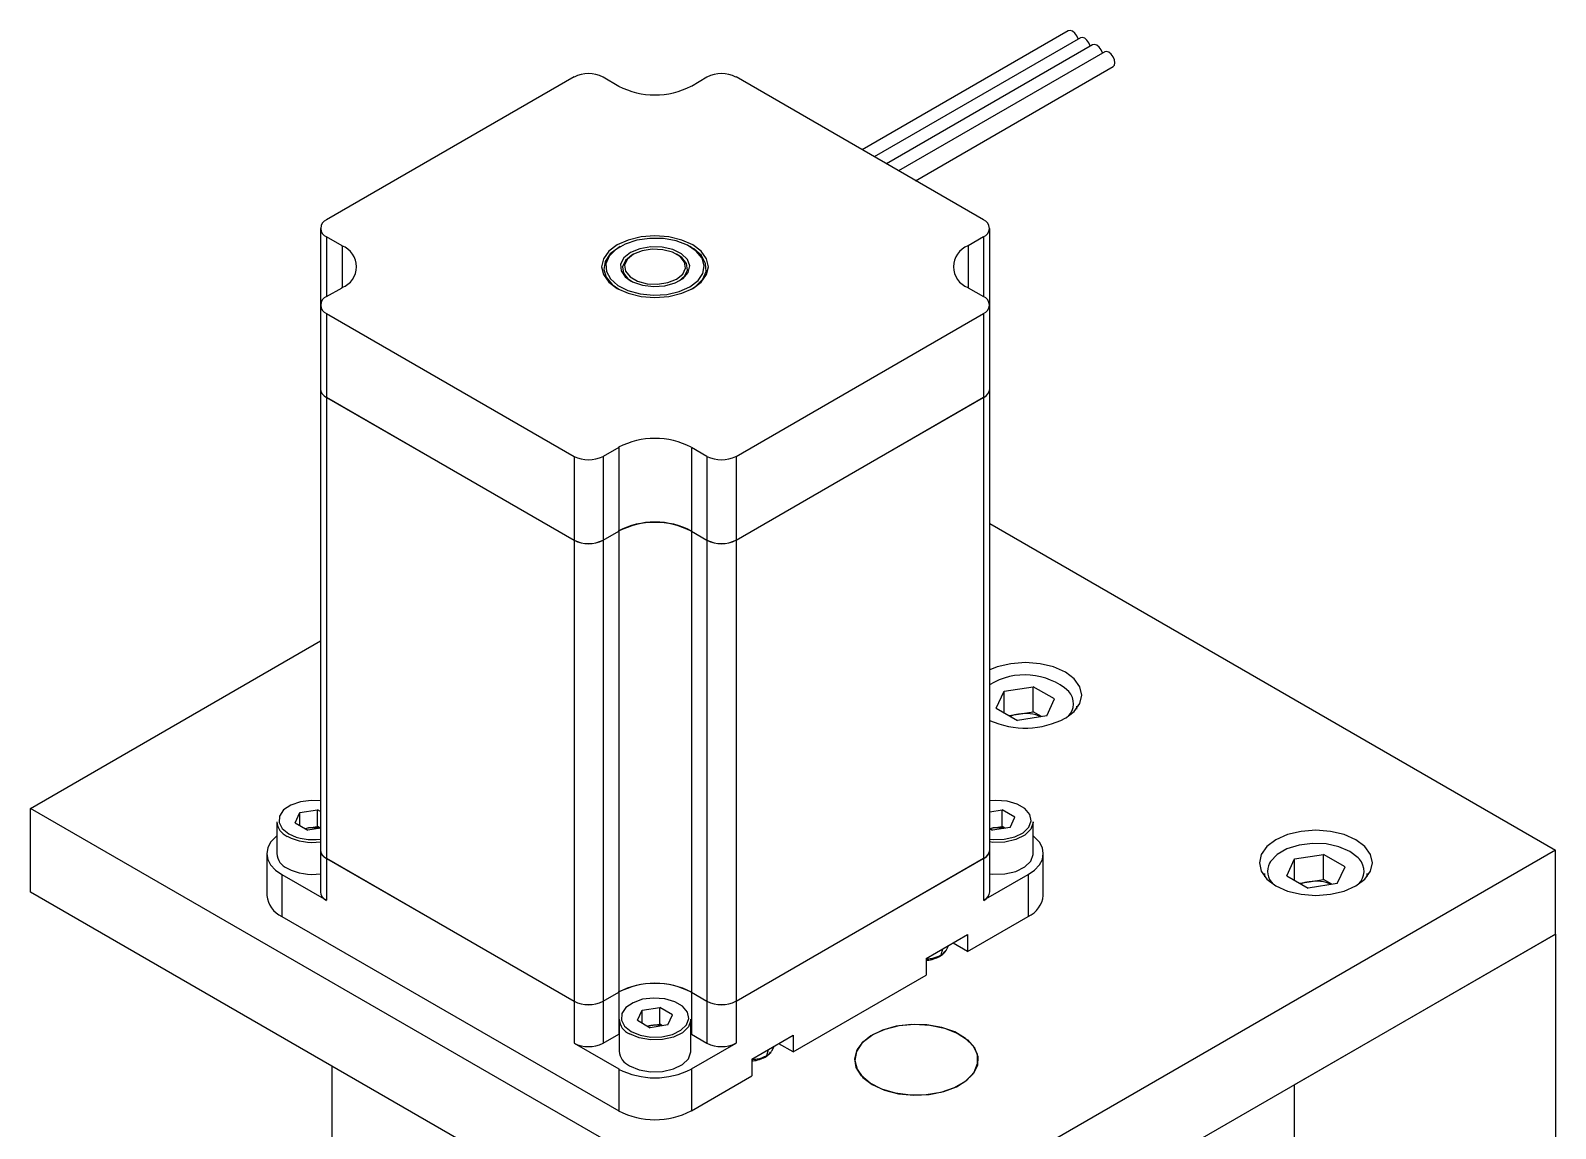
# Model space of a CAD drawing. Header units: millimetres. Extents: x -190 to 12889, y -227 to 3957.
# Drawn here: x 2786.7 to 2935.1, y 2077.3 to 2184.2 of the extents above; entities that cross this region are included whole.
import ezdxf

# ---------------------------------------------------------------- set-up
doc = ezdxf.new("R2010")
doc.units = ezdxf.units.MM
doc.header["$LTSCALE"] = 0.7
doc.layers.get('0').update_dxf_attribs({"color": 255})

# ---------------------------------------------------------------- blocks, each defined once
blk = doc.blocks.new('z')
at = {"color": 0}
for p, q in [((2676.25, 2551.53), (2656.18, 2539.94)), ((2677.43, 2550.85), (2657.36, 2539.26)), ((2678.62, 2550.17), (2658.54, 2538.58)), ((2679.8, 2549.49), (2659.72, 2537.9)), ((2628.13, 2547.04), (2604.02, 2533.12)), ((2630.96, 2547.04), (2632.48, 2546.16)), ((2639.55, 2546.16), (2641.07, 2547.04)), ((2668.01, 2533.12), (2643.9, 2547.04)), ((2661.38, 2536.94), (2680.63, 2548.05)), ((2603.43, 2532.3), (2603.43, 2524.83)), ((2668.6, 2524.83), (2668.6, 2532.3)), ((2605.54, 2530.61), (2604.02, 2531.48)), ((2604.02, 2531.48), (2604.02, 2525.65)), ((2605.54, 2530.61), (2605.54, 2526.52)), ((2632.62, 2530.52), (2632.48, 2530.44)), ((2639.55, 2530.44), (2639.41, 2530.52)), ((2668.01, 2531.48), (2666.49, 2530.61)), ((2666.49, 2530.61), (2666.49, 2526.52)), ((2668.01, 2531.48), (2668.01, 2525.65)), ((2633.91, 2529.78), (2633.77, 2529.7)), ((2638.26, 2529.7), (2638.12, 2529.78)), ((2604.02, 2525.65), (2605.54, 2526.52)), ((2666.49, 2526.52), (2668.01, 2525.65)), ((2603.43, 2524.83), (2603.43, 2516.66)), ((2668.6, 2516.66), (2668.6, 2524.83)), ((2604.02, 2524.01), (2628.13, 2510.09)), ((2604.02, 2524.01), (2604.02, 2515.85)), ((2643.9, 2510.09), (2668.01, 2524.01)), ((2668.01, 2524.01), (2668.01, 2515.85)), ((2603.43, 2516.66), (2603.43, 2471.76)), ((2603.43, 2516.66), (2603.43, 2516.66)), ((2604.02, 2515.85), (2628.13, 2501.93)), ((2604.02, 2515.84), (2628.13, 2501.92)), ((2604.02, 2515.84), (2604.02, 2470.95)), ((2643.9, 2501.93), (2668.01, 2515.85)), ((2643.9, 2501.92), (2668.01, 2515.84)), ((2668.01, 2515.84), (2668.01, 2470.95)), ((2668.6, 2471.76), (2668.6, 2516.66)), ((2668.6, 2516.66), (2668.6, 2516.66)), ((2628.13, 2510.09), (2628.13, 2501.93)), ((2632.48, 2510.97), (2630.96, 2510.09)), ((2630.96, 2510.09), (2630.96, 2501.93)), ((2632.48, 2510.97), (2632.48, 2502.81)), ((2641.07, 2510.09), (2639.55, 2510.97)), ((2639.55, 2510.97), (2639.55, 2502.81)), ((2641.07, 2510.09), (2641.07, 2501.93)), ((2643.9, 2510.09), (2643.9, 2501.93)), ((2630.96, 2501.93), (2632.48, 2502.81)), ((2630.96, 2501.92), (2632.48, 2502.8)), ((2632.48, 2502.8), (2632.48, 2457.9)), ((2639.55, 2502.81), (2641.07, 2501.93)), ((2639.55, 2502.8), (2641.07, 2501.92)), ((2639.55, 2502.8), (2639.55, 2457.9)), ((2628.13, 2501.92), (2628.13, 2457.03)), ((2630.96, 2501.92), (2630.96, 2457.03)), ((2641.07, 2501.92), (2641.07, 2457.03)), ((2643.9, 2501.92), (2643.9, 2457.03)), ((2598.2, 2471.41), (2598.2, 2467.32)), ((2603.43, 2471.75), (2603.43, 2467.67)), ((2604.02, 2470.95), (2628.13, 2457.03)), ((2604.02, 2470.94), (2628.13, 2457.02)), ((2604.02, 2470.94), (2604.02, 2466.86)), ((2643.9, 2457.03), (2668.01, 2470.95)), ((2643.9, 2457.02), (2668.01, 2470.94)), ((2668.01, 2470.94), (2668.01, 2466.86)), ((2668.6, 2467.67), (2668.6, 2471.75)), ((2673.82, 2467.32), (2673.82, 2471.41)), ((2599.67, 2469.37), (2599.67, 2465.28)), ((2599.67, 2469.37), (2604.02, 2466.86)), ((2668.01, 2466.86), (2672.36, 2469.37)), ((2672.36, 2469.37), (2672.36, 2465.28)), ((2599.67, 2465.28), (2632.48, 2446.34)), ((2666.45, 2461.87), (2672.36, 2465.28)), ((2662.42, 2461.18), (2666.45, 2463.51)), ((2666.45, 2463.51), (2666.45, 2461.87)), ((2663.99, 2462.09), (2663.83, 2461.51)), ((2664.36, 2461.98), (2664.59, 2462.43)), ((2666.45, 2461.87), (2665.04, 2462.69)), ((2662.42, 2461.18), (2662.42, 2459.55)), ((2649.48, 2452.08), (2662.42, 2459.55)), ((2630.96, 2457.03), (2632.48, 2457.9)), ((2630.96, 2457.02), (2632.48, 2457.9)), ((2632.48, 2457.9), (2632.48, 2453.81)), ((2639.55, 2457.9), (2641.07, 2457.03)), ((2639.55, 2457.9), (2641.07, 2457.02)), ((2639.55, 2457.9), (2639.55, 2453.81)), ((2628.13, 2457.02), (2628.13, 2452.94)), ((2630.96, 2457.02), (2630.96, 2452.94)), ((2641.07, 2457.02), (2641.07, 2452.94)), ((2643.9, 2457.02), (2643.9, 2452.94)), ((2630.96, 2452.94), (2632.48, 2453.81)), ((2639.55, 2453.81), (2641.07, 2452.94)), ((2645.45, 2451.38), (2649.48, 2453.71)), ((2649.48, 2453.71), (2649.48, 2452.08)), ((2628.13, 2452.94), (2632.48, 2450.43)), ((2639.55, 2450.43), (2643.9, 2452.94)), ((2647.02, 2452.29), (2646.86, 2451.71)), ((2647.39, 2452.18), (2647.61, 2452.63)), ((2649.48, 2452.08), (2648.07, 2452.89)), ((2632.48, 2450.43), (2632.48, 2446.34)), ((2639.55, 2450.43), (2639.55, 2446.34)), ((2645.45, 2451.38), (2645.45, 2449.75)), ((2639.55, 2446.34), (2645.45, 2449.75))]:
    blk.add_line(p, q, dxfattribs=at)
at = {"color": 30}
for p, q in [((2668.6, 2503.54), (2723.69, 2471.73)), ((2575.2, 2475.81), (2603.43, 2492.11)), ((2652.98, 2430.91), (2575.2, 2475.81)), ((2575.2, 2467.65), (2575.2, 2475.81)), ((2723.69, 2471.73), (2652.98, 2430.91)), ((2723.69, 2463.57), (2723.69, 2471.73)), ((2652.98, 2422.75), (2575.2, 2467.65)), ((2723.69, 2463.57), (2652.98, 2422.75)), ((2723.69, 2463.57), (2723.69, 2316.59)), ((2698.24, 2448.87), (2698.24, 2301.89))]:
    blk.add_line(p, q, dxfattribs=at)
for p, q in [((2670, 2487.22), (2672.84, 2487.66)), ((2674.91, 2486.46), (2672.84, 2487.66)), ((2672.84, 2485.21), (2672.84, 2487.66)), ((2669.24, 2485.58), (2670, 2487.22)), ((2670, 2485.14), (2670, 2487.22)), ((2674.15, 2484.82), (2674.91, 2486.46)), ((2677.08, 2485.77), (2677.05, 2485.48)), ((2677.08, 2485.51), (2677.08, 2485.77)), ((2669.24, 2485.58), (2671.32, 2484.38)), ((2670.51, 2484.85), (2671.42, 2484.99)), ((2674.15, 2484.82), (2671.32, 2484.38)), ((2671.42, 2484.99), (2672.84, 2485.21)), ((2673.64, 2484.74), (2672.84, 2485.21)), ((2600.97, 2474.41), (2601.43, 2475.4)), ((2601.43, 2475.4), (2603.14, 2475.66)), ((2601.43, 2474.14), (2601.43, 2475.4)), ((2603.43, 2475.49), (2603.14, 2475.66)), ((2603.14, 2474.03), (2603.14, 2475.66)), ((2668.6, 2475.47), (2669.81, 2475.66)), ((2671.06, 2474.94), (2669.81, 2475.66)), ((2669.81, 2474.03), (2669.81, 2475.66)), ((2599.18, 2474.51), (2599.18, 2471.41)), ((2600.97, 2474.41), (2602.22, 2473.68)), ((2601.95, 2473.84), (2602.28, 2473.9)), ((2602.28, 2473.9), (2603.14, 2474.03)), ((2603.42, 2473.87), (2603.14, 2474.03)), ((2668.61, 2473.84), (2668.95, 2473.9)), ((2670.6, 2473.95), (2668.89, 2473.68)), ((2668.95, 2473.9), (2669.81, 2474.03)), ((2670.08, 2473.87), (2669.81, 2474.03)), ((2670.6, 2473.95), (2671.06, 2474.94)), ((2672.85, 2471.41), (2672.85, 2474.51)), ((2603.43, 2473.87), (2602.22, 2473.68)), ((2668.6, 2473.85), (2668.89, 2473.68)), ((2698.28, 2470.89), (2701.12, 2471.33)), ((2703.2, 2470.13), (2701.12, 2471.33)), ((2701.12, 2468.88), (2701.12, 2471.33)), ((2695.36, 2469.45), (2695.36, 2469.19)), ((2695.39, 2469.15), (2695.36, 2469.45)), ((2697.53, 2469.25), (2698.28, 2470.89)), ((2698.28, 2468.81), (2698.28, 2470.89)), ((2702.44, 2468.49), (2703.2, 2470.13)), ((2705.36, 2469.45), (2705.33, 2469.15)), ((2705.36, 2469.19), (2705.36, 2469.45)), ((2697.53, 2469.25), (2699.6, 2468.05)), ((2698.8, 2468.52), (2699.7, 2468.66)), ((2702.44, 2468.49), (2699.6, 2468.05)), ((2699.7, 2468.66), (2701.12, 2468.88)), ((2701.92, 2468.41), (2701.12, 2468.88)), ((2698.24, 2448.87), (2723.69, 2463.57)), ((2634.3, 2455.17), (2634.76, 2456.15)), ((2634.76, 2456.15), (2636.47, 2456.42)), ((2634.76, 2454.9), (2634.76, 2456.15)), ((2637.73, 2455.7), (2636.47, 2456.42)), ((2636.47, 2454.79), (2636.47, 2456.42)), ((2632.51, 2455.27), (2632.51, 2452.16)), ((2634.3, 2455.17), (2635.55, 2454.44)), ((2635.28, 2454.6), (2635.62, 2454.65)), ((2637.27, 2454.71), (2635.55, 2454.44)), ((2635.62, 2454.65), (2636.47, 2454.79)), ((2636.75, 2454.63), (2636.47, 2454.79)), ((2637.27, 2454.71), (2637.73, 2455.7)), ((2639.51, 2452.16), (2639.51, 2455.27)), ((2604.56, 2450.7), (2604.56, 2418.66))]:
    blk.add_line(p, q)
at = {"color": 0, "flags": 128}
for points in [[(2677.22, 2550.73), (2677.21, 2550.76), (2677.08, 2551.05), (2676.89, 2551.31), (2676.67, 2551.49), (2676.44, 2551.57), (2676.25, 2551.53)], [(2678.4, 2550.05), (2678.39, 2550.08), (2678.26, 2550.37), (2678.07, 2550.63), (2677.85, 2550.81), (2677.62, 2550.89), (2677.43, 2550.85)], [(2679.58, 2549.36), (2679.57, 2549.4), (2679.45, 2549.69), (2679.26, 2549.95), (2679.03, 2550.13), (2678.81, 2550.21), (2678.62, 2550.17)], [(2680.8, 2548.43), (2680.75, 2548.71), (2680.63, 2549.01), (2680.44, 2549.26), (2680.21, 2549.45), (2679.99, 2549.52), (2679.8, 2549.49)], [(2680.63, 2548.05), (2680.63, 2548.05), (2680.75, 2548.2), (2680.8, 2548.43)], [(2632.34, 2530.69), (2631.51, 2530.07), (2630.99, 2529.34), (2630.81, 2528.56), (2630.99, 2527.79), (2631.51, 2527.06), (2632.34, 2526.44), (2633.41, 2525.97), (2634.67, 2525.67), (2636.01, 2525.56), (2637.36, 2525.67), (2638.61, 2525.97), (2639.69, 2526.44), (2640.52, 2527.06), (2641.04, 2527.79), (2641.21, 2528.56), (2641.04, 2529.34), (2640.52, 2530.07), (2639.69, 2530.69), (2638.61, 2531.16), (2637.36, 2531.46), (2636.01, 2531.57), (2634.67, 2531.46), (2633.41, 2531.16), (2632.34, 2530.69)], [(2632.48, 2530.44), (2631.66, 2529.82), (2631.16, 2529.08), (2631.02, 2528.3), (2631.25, 2527.53), (2631.83, 2526.82), (2632.48, 2526.36)], [(2639.41, 2526.61), (2640.2, 2527.21), (2640.68, 2527.91), (2640.81, 2528.66), (2640.59, 2529.4), (2640.03, 2530.08), (2639.17, 2530.65), (2638.08, 2531.07), (2636.83, 2531.3), (2635.52, 2531.32), (2634.25, 2531.14), (2633.11, 2530.77), (2632.19, 2530.24), (2631.55, 2529.58), (2631.24, 2528.85), (2631.28, 2528.09), (2631.68, 2527.37), (2632.4, 2526.74), (2633.38, 2526.25), (2634.56, 2525.92), (2635.85, 2525.8), (2637.15, 2525.87), (2638.37, 2526.15), (2639.41, 2526.61)], [(2633.63, 2529.94), (2632.98, 2529.42), (2632.66, 2528.81), (2632.71, 2528.16), (2633.11, 2527.57), (2633.83, 2527.08), (2634.79, 2526.75), (2635.87, 2526.62), (2636.98, 2526.7), (2637.97, 2526.98), (2638.76, 2527.43), (2639.25, 2528.01), (2639.39, 2528.65), (2639.16, 2529.27), (2638.59, 2529.82), (2637.74, 2530.24), (2636.71, 2530.47), (2635.6, 2530.5), (2634.53, 2530.32), (2633.63, 2529.94)], [(2639.55, 2526.36), (2640, 2526.66), (2640.67, 2527.34), (2640.99, 2528.11), (2640.94, 2528.89), (2640.53, 2529.64), (2639.78, 2530.3), (2639.55, 2530.44)], [(2633.77, 2529.7), (2633.14, 2529.18), (2632.85, 2528.56), (2632.95, 2527.93), (2633.41, 2527.35), (2633.7, 2527.15)], [(2638.12, 2527.35), (2638.71, 2527.84), (2638.98, 2528.42), (2638.89, 2529.01), (2638.45, 2529.55), (2637.72, 2529.97), (2636.78, 2530.22), (2635.75, 2530.28), (2634.76, 2530.12), (2633.91, 2529.78), (2633.32, 2529.29), (2633.05, 2528.71), (2633.14, 2528.12), (2633.58, 2527.58), (2634.31, 2527.16), (2635.24, 2526.91), (2636.27, 2526.85), (2637.27, 2527.01), (2638.12, 2527.35)], [(2638.33, 2527.15), (2638.89, 2527.63), (2639.18, 2528.24), (2639.08, 2528.88), (2638.61, 2529.45), (2638.26, 2529.7)], [(2599.18, 2473.12), (2599.05, 2473.01), (2598.58, 2472.51), (2598.3, 2471.97), (2598.2, 2471.41), (2598.3, 2470.84), (2598.58, 2470.3), (2599.05, 2469.8), (2599.67, 2469.37)], [(2672.36, 2469.37), (2672.98, 2469.8), (2673.44, 2470.3), (2673.73, 2470.84), (2673.82, 2471.41), (2673.73, 2471.97), (2673.44, 2472.51), (2672.98, 2473.01), (2672.85, 2473.12)]]:
    blk.add_lwpolyline(points, dxfattribs=at)
at = {"color": 30, "flags": 128}
for points in [[(2675.97, 2484.59), (2676.84, 2485.25), (2677.39, 2486.01), (2677.58, 2486.84), (2677.39, 2487.66), (2676.84, 2488.42), (2675.97, 2489.08), (2674.83, 2489.59), (2673.5, 2489.9), (2672.08, 2490.01), (2670.65, 2489.9), (2669.33, 2489.59), (2668.6, 2489.29)], [(2704.25, 2468.26), (2705.12, 2468.92), (2705.67, 2469.69), (2705.86, 2470.51), (2705.67, 2471.33), (2705.12, 2472.1), (2704.25, 2472.75), (2703.11, 2473.26), (2701.78, 2473.57), (2700.36, 2473.68), (2698.94, 2473.57), (2697.61, 2473.26), (2696.47, 2472.75), (2695.6, 2472.1), (2695.05, 2471.33), (2694.86, 2470.51), (2695.05, 2469.69), (2695.6, 2468.92), (2696.47, 2468.26), (2697.61, 2467.76), (2698.94, 2467.44), (2700.36, 2467.33), (2701.78, 2467.44), (2703.11, 2467.76), (2704.25, 2468.26)]]:
    blk.add_lwpolyline(points, dxfattribs=at)
at = {"flags": 128}
for points in [[(2603.43, 2476.53), (2602.54, 2476.58), (2601.48, 2476.45), (2600.55, 2476.13), (2599.85, 2475.65), (2599.45, 2475.06), (2599.41, 2474.44), (2599.72, 2473.84), (2600.35, 2473.33)], [(2668.6, 2472.82), (2668.94, 2472.78), (2670.02, 2472.81), (2671.04, 2473.04), (2671.86, 2473.44), (2672.42, 2473.98), (2672.64, 2474.59), (2672.51, 2475.22), (2672.03, 2475.78), (2671.26, 2476.22), (2670.29, 2476.5), (2669.21, 2476.58), (2668.6, 2476.53)], [(2602.28, 2473.9), (2602.09, 2473.86), (2601.97, 2473.83)], [(2672.85, 2474.51), (2672.84, 2474.43), (2672.61, 2473.78), (2672.02, 2473.2), (2671.14, 2472.77), (2670.06, 2472.53), (2668.91, 2472.5), (2668.6, 2472.54)], [(2668.95, 2473.9), (2668.76, 2473.86), (2668.64, 2473.83)], [(2668.6, 2469.43), (2668.91, 2469.4), (2670.06, 2469.43), (2671.14, 2469.67), (2672.02, 2470.1), (2672.61, 2470.67), (2672.84, 2471.32), (2672.85, 2471.41)], [(2704.6, 2470.87), (2704.49, 2470.99), (2703.68, 2471.61), (2702.61, 2472.07), (2701.36, 2472.34), (2700.03, 2472.4), (2698.72, 2472.23), (2697.54, 2471.86), (2696.6, 2471.32), (2695.96, 2470.64), (2695.86, 2470.46)], [(2633.68, 2454.08), (2634.56, 2453.72), (2635.61, 2453.54), (2636.69, 2453.57), (2637.7, 2453.79), (2638.53, 2454.2), (2639.09, 2454.74), (2639.31, 2455.35), (2639.18, 2455.97), (2638.7, 2456.54), (2637.93, 2456.98), (2636.96, 2457.26), (2635.88, 2457.33), (2634.81, 2457.21), (2633.88, 2456.88), (2633.18, 2456.41), (2632.78, 2455.82), (2632.74, 2455.19), (2633.05, 2454.59), (2633.68, 2454.08)], [(2639.51, 2455.27), (2639.51, 2455.18), (2639.27, 2454.53), (2638.68, 2453.96), (2637.81, 2453.53), (2636.73, 2453.29), (2635.58, 2453.26), (2634.48, 2453.45), (2633.54, 2453.84)], [(2635.62, 2454.65), (2635.43, 2454.62), (2635.31, 2454.58)], [(2657.23, 2453.77), (2658.42, 2454.3), (2659.8, 2454.65), (2661.28, 2454.78), (2662.78, 2454.7), (2664.19, 2454.41), (2665.44, 2453.92), (2666.43, 2453.27), (2667.11, 2452.5), (2667.44, 2451.65), (2667.4, 2450.78), (2666.98, 2449.95), (2666.21, 2449.2), (2665.15, 2448.59), (2663.85, 2448.14), (2662.41, 2447.9), (2660.9, 2447.87), (2659.44, 2448.06), (2658.1, 2448.46), (2656.97, 2449.03), (2656.12, 2449.75), (2655.61, 2450.57), (2655.47, 2451.43), (2655.71, 2452.29), (2656.31, 2453.09), (2657.23, 2453.77)], [(2658.16, 2454.21), (2657.02, 2453.65), (2656.16, 2452.94), (2655.63, 2452.12), (2655.47, 2451.26), (2655.69, 2450.4), (2656.26, 2449.6), (2657.17, 2448.91), (2658.35, 2448.37), (2659.72, 2448.01), (2661.2, 2447.86), (2662.7, 2447.93), (2664.12, 2448.22), (2665.38, 2448.69), (2666.39, 2449.34), (2667.09, 2450.11), (2667.43, 2450.95), (2667.41, 2451.82), (2667.01, 2452.65), (2666.26, 2453.41), (2665.21, 2454.03), (2663.93, 2454.48), (2662.49, 2454.74), (2660.99, 2454.77), (2659.51, 2454.6), (2658.16, 2454.21)], [(2633.54, 2450.74), (2634.48, 2450.35), (2635.58, 2450.16), (2636.73, 2450.19), (2637.81, 2450.43), (2638.68, 2450.86), (2639.27, 2451.43), (2639.51, 2452.08), (2639.51, 2452.16)]]:
    blk.add_lwpolyline(points, dxfattribs=at)
at = {"color": 0}
for centre, radius, start, end in [((2629.54, 2544.31), 3.07, 62.6097, 117.3903), ((2642.48, 2544.31), 3.07, 62.6097, 117.3903), ((2636.01, 2552.98), 7.69, 242.6097, 297.3903), ((2604.33, 2532.3), 0.873, 110.7834, 249.2166), ((2667.7, 2532.3), 0.873, 290.7834, 69.2166), ((2604.76, 2528.56), 2.18, 290.7834, 69.2166), ((2667.26, 2528.56), 2.18, 110.7834, 249.2166), ((2604.33, 2524.83), 0.873, 110.7834, 249.2166), ((2667.7, 2524.83), 0.873, 290.7834, 69.2166), ((2604.43, 2516.76), 1.01, 185.6948, 245.6253), ((2604.43, 2516.76), 1.01, 185.6948, 245.6253), ((2667.6, 2516.76), 1.01, 294.3747, 354.3052), ((2667.6, 2516.76), 1.01, 294.3747, 354.3052), ((2636.01, 2504.15), 7.69, 62.6097, 117.3903), ((2629.54, 2512.82), 3.07, 242.6097, 297.3903), ((2642.48, 2512.82), 3.07, 242.6097, 297.3903), ((2636.01, 2495.93), 7.76, 62.6097, 117.3903), ((2636.01, 2495.98), 7.69, 62.6097, 117.3903), ((2636.01, 2495.97), 7.69, 62.6097, 117.3903), ((2629.54, 2504.66), 3.07, 242.6097, 297.3903), ((2629.54, 2504.65), 3.07, 242.6097, 297.3903), ((2642.48, 2504.66), 3.07, 242.6097, 297.3903), ((2642.48, 2504.65), 3.07, 242.6097, 297.3903), ((2604.43, 2471.85), 1.01, 185.6948, 245.6253), ((2667.6, 2471.86), 1.01, 294.3747, 354.3052), ((2667.6, 2471.85), 1.01, 294.3747, 354.3052), ((2600.71, 2467.57), 2.51, 185.6948, 245.6253), ((2604.43, 2467.77), 1.01, 185.6948, 245.6253), ((2667.6, 2467.77), 1.01, 294.3747, 354.3052), ((2671.32, 2467.57), 2.51, 294.3747, 354.3052), ((2636.01, 2451.02), 7.76, 62.6097, 117.3903), ((2636.01, 2451.08), 7.69, 62.6097, 117.3903), ((2636.01, 2451.07), 7.69, 62.6097, 117.3903), ((2629.54, 2459.76), 3.07, 242.6097, 297.3903), ((2629.54, 2459.75), 3.07, 242.6097, 297.3903), ((2642.48, 2459.76), 3.07, 242.6097, 297.3903), ((2642.48, 2459.75), 3.07, 242.6097, 297.3903), ((2629.54, 2455.67), 3.07, 242.6097, 297.3903), ((2642.48, 2455.67), 3.07, 242.6097, 297.3903), ((2636.01, 2457.25), 7.69, 242.6097, 297.3903), ((2636.01, 2453.17), 7.69, 242.6097, 297.3903)]:
    blk.add_arc(centre, radius, start, end, dxfattribs=at)
for centre, radius, start, end in [((2672.01, 2482.27), 6.54, 48.8954, 121.5153), ((2674.99, 2486.02), 1.77, 314.8413, 41.8669), ((2672.06, 2492.07), 8.44, 245.7647, 297.5551), ((2671.95, 2481.42), 3.61, 98.4622, 111.4148), ((2672.07, 2480.94), 4.1, 67.8801, 99.175), ((2600.86, 2474.63), 1.68, 184.1687, 247.1514), ((2602.68, 2471.36), 2.57, 76.028, 98.8963), ((2669.35, 2471.36), 2.57, 76.028, 98.8963), ((2602.68, 2477.93), 5.44, 242.9249, 277.902), ((2602.68, 2477.9), 5.14, 242.9333, 278.3583), ((2600.86, 2471.53), 1.68, 184.1687, 247.1514), ((2604.43, 2471.86), 1.01, 185.6948, 245.6253), ((2602.68, 2474.82), 5.44, 242.9249, 277.902), ((2697.39, 2469.68), 1.73, 152.9168, 226.0806), ((2703.28, 2469.69), 1.77, 314.8413, 41.8669), ((2700.23, 2465.09), 3.61, 98.4622, 111.4148), ((2700.36, 2464.61), 4.1, 67.8801, 99.175), ((2634.19, 2455.39), 1.68, 184.1687, 247.1514), ((2636.01, 2452.12), 2.57, 76.028, 98.8963), ((2634.19, 2452.29), 1.68, 184.1687, 247.1514)]:
    blk.add_arc(centre, radius, start, end)
for points, knots in [([(2662.4, 2461.03), (2662.49, 2461.03), (2662.82, 2461.02), (2663.12, 2461.14), (2663.33, 2461.22)], [0, 0, 0, 0, 0.273067, 1, 1, 1, 1]), ([(2662.52, 2461.16), (2662.71, 2461.17), (2663.2, 2461.21), (2663.59, 2461.39), (2663.83, 2461.51)], [0, 0, 0, 0, 0.379916, 1, 1, 1, 1]), ([(2663.33, 2461.22), (2663.37, 2461.23), (2663.51, 2461.27), (2663.62, 2461.33), (2663.7, 2461.38)], [0, 0, 0, 0, 0.322576, 1, 1, 1, 1]), ([(2663.7, 2461.38), (2663.84, 2461.47), (2664.06, 2461.59), (2664.19, 2461.8), (2664.23, 2461.86)], [0, 0, 0, 0, 0.6826876, 1, 1, 1, 1]), ([(2663.83, 2461.51), (2664.05, 2461.65), (2664.28, 2461.79), (2664.34, 2461.97), (2664.35, 2461.99)], [0, 0, 0, 0, 0.930402, 1, 1, 1, 1]), ([(2645.55, 2451.36), (2645.74, 2451.37), (2646.23, 2451.41), (2646.62, 2451.6), (2646.86, 2451.71)], [0, 0, 0, 0, 0.379916, 1, 1, 1, 1]), ([(2646.73, 2451.58), (2646.87, 2451.67), (2647.09, 2451.8), (2647.22, 2452), (2647.26, 2452.06)], [0, 0, 0, 0, 0.682688, 1, 1, 1, 1]), ([(2646.86, 2451.71), (2647.08, 2451.85), (2647.31, 2451.99), (2647.37, 2452.18), (2647.38, 2452.19)], [0, 0, 0, 0, 0.930402, 1, 1, 1, 1]), ([(2645.43, 2451.23), (2645.52, 2451.23), (2645.85, 2451.23), (2646.15, 2451.34), (2646.36, 2451.43)], [0, 0, 0, 0, 0.273067, 1, 1, 1, 1]), ([(2646.36, 2451.43), (2646.4, 2451.44), (2646.54, 2451.47), (2646.65, 2451.54), (2646.73, 2451.58)], [0, 0, 0, 0, 0.322576, 1, 1, 1, 1])]:
    blk.add_open_spline(points, degree=3, knots=knots, dxfattribs=at)

msp = doc.modelspace()

# ---------------------------------------------------------------- block references
msp.add_blockref('z', (211.4504, -367.3204))

doc.saveas('drawing.dxf')
